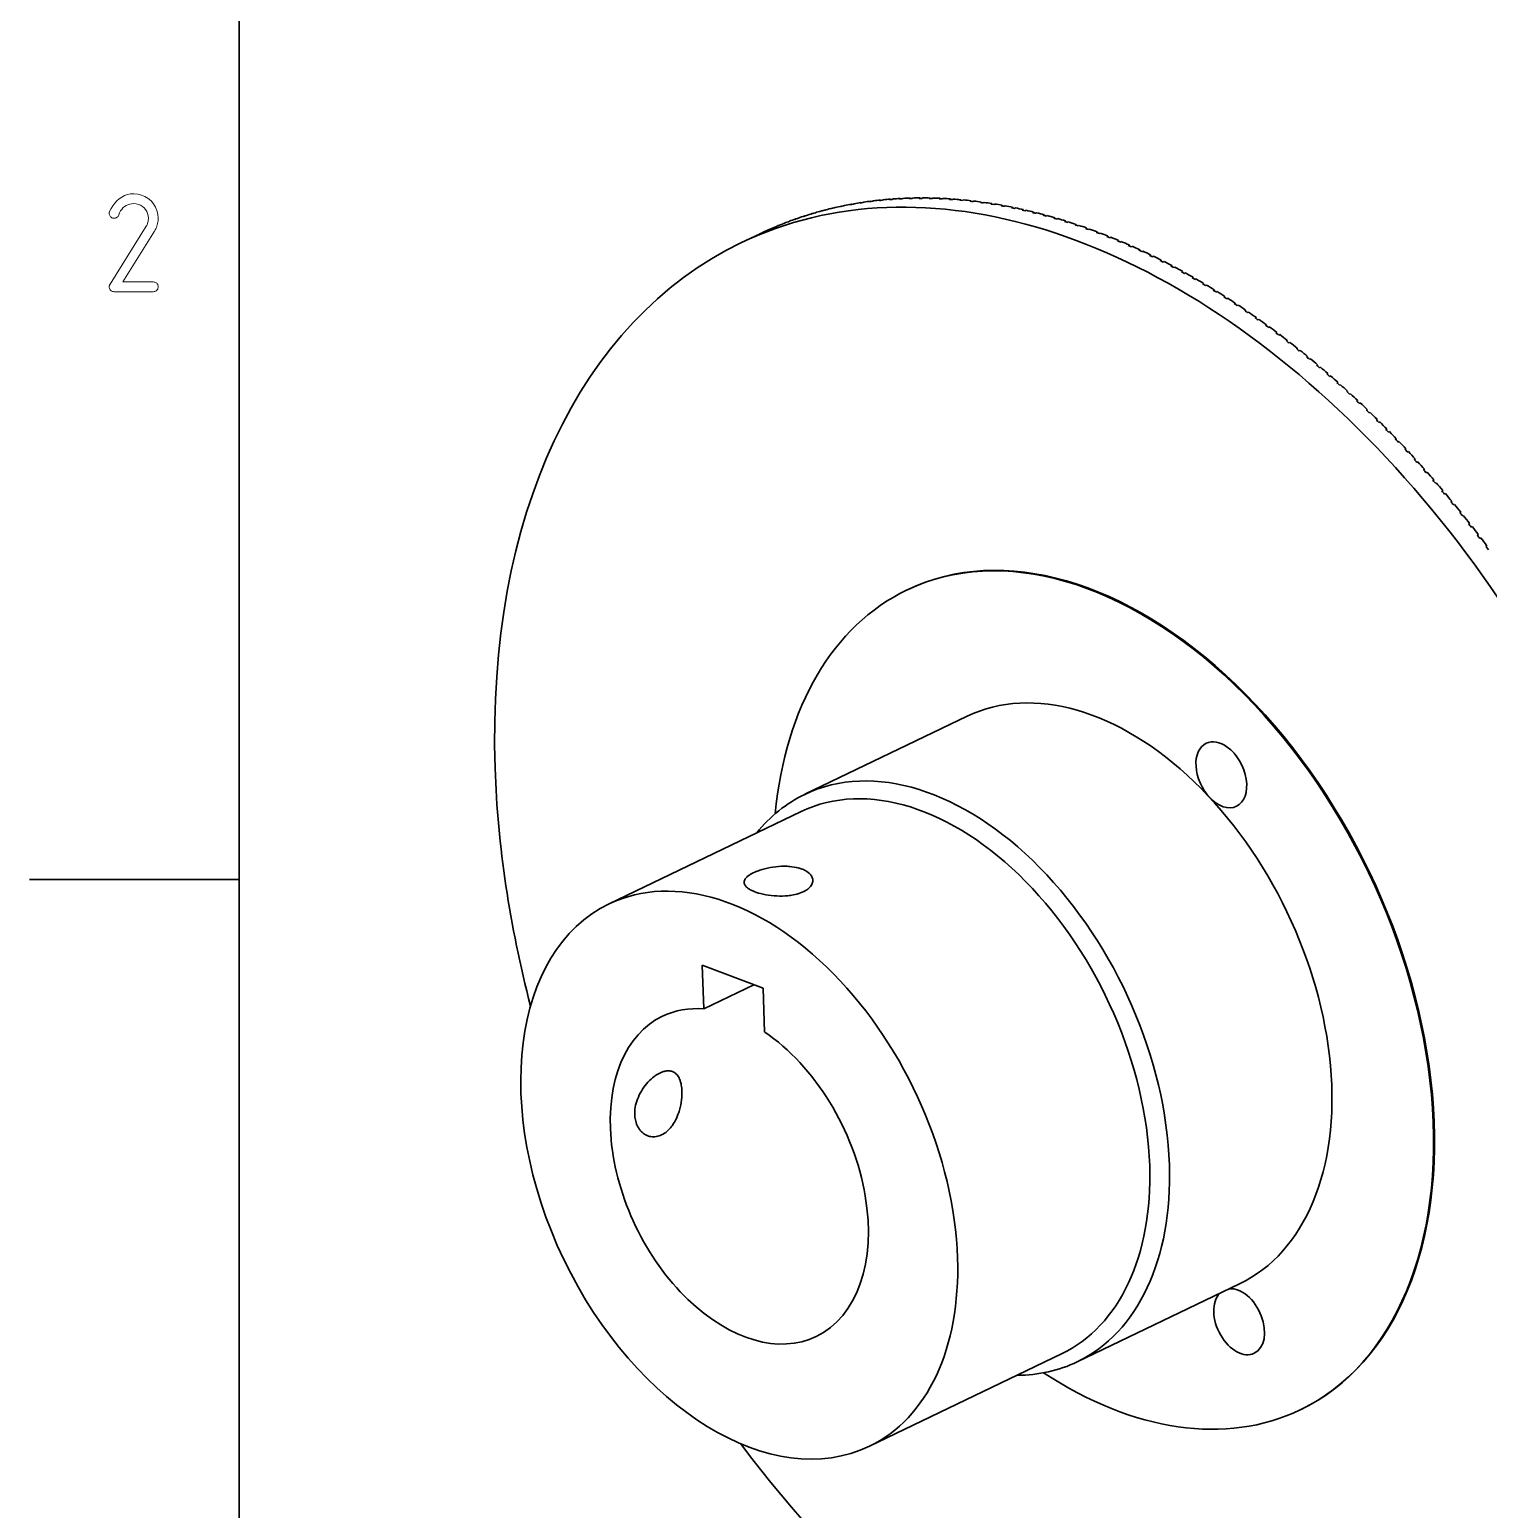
# Model space of a CAD drawing. Extents: x 0 to 297, y 0 to 210.
# Drawn here: x 2.5 to 54.7, y 30 to 82.9 of the extents above; entities that cross this region are included whole.
import ezdxf

# ---------------------------------------------------------------- set-up
doc = ezdxf.new("R2010")
doc.units = 0

msp = doc.modelspace()

# ---------------------------------------------------------------- linework, layer by layer
at = {"color": 7, "lineweight": 35}
msp.add_line((10, 200), (10, 10), dxfattribs=at)
at = {"color": 7, "lineweight": 35, "ltscale": 0.000952655}
for p, q in [((32.228, 76.687), (32.194, 76.67)), ((32.673, 76.748), (32.638, 76.732)), ((33.021, 76.786), (32.987, 76.77)), ((33.625, 76.832), (33.591, 76.815)), ((33.727, 76.837), (33.693, 76.82)), ((34.7, 76.85), (34.665, 76.833)), ((35.062, 76.838), (35.028, 76.822)), ((35.427, 76.818), (35.392, 76.802)), ((37.382, 76.57), (37.347, 76.553)), ((37.756, 76.495), (37.722, 76.479)), ((38.024, 76.437), (37.99, 76.421)), ((38.132, 76.413), (38.098, 76.396)), ((38.509, 76.322), (38.474, 76.305)), ((38.778, 76.251), (38.744, 76.235)), ((28.949, 75.726), (28.915, 75.709)), ((29.577, 75.986), (29.543, 75.969)), ((39.536, 76.032), (39.501, 76.015)), ((40.295, 75.778), (40.261, 75.762)), ((40.404, 75.739), (40.37, 75.723)), ((41.057, 75.491), (41.023, 75.475)), ((41.166, 75.448), (41.132, 75.431)), ((41.438, 75.336), (41.404, 75.319)), ((41.547, 75.29), (41.513, 75.273)), ((41.819, 75.172), (41.785, 75.155)), ((42.581, 74.819), (42.547, 74.803)), ((42.962, 74.631), (42.927, 74.615)), ((44.479, 73.799), (44.444, 73.783)), ((44.964, 73.505), (44.929, 73.489)), ((46.088, 72.771), (46.054, 72.754)), ((46.354, 72.586), (46.32, 72.57)), ((46.725, 72.321), (46.691, 72.305)), ((47.829, 71.483), (47.795, 71.466)), ((47.934, 71.4), (47.899, 71.383)), ((48.194, 71.189), (48.159, 71.173)), ((48.297, 71.104), (48.263, 71.088)), ((48.556, 70.889), (48.522, 70.873)), ((48.659, 70.802), (48.625, 70.785)), ((49.019, 70.493), (48.984, 70.476)), ((50.083, 69.525), (50.049, 69.509)), ((50.433, 69.19), (50.399, 69.173)), ((50.78, 68.848), (50.746, 68.831)), ((51.804, 67.786), (51.77, 67.769)), ((52.044, 67.525), (52.01, 67.509)), ((52.14, 67.42), (52.105, 67.403)), ((52.377, 67.155), (52.343, 67.139)), ((52.472, 67.048), (52.437, 67.032)), ((53.033, 66.398), (52.999, 66.382)), ((53.675, 65.619), (53.641, 65.603)), ((54.302, 64.82), (54.268, 64.803)), ((33.891, 62.851), (33.857, 62.835))]:
    msp.add_line(p, q, dxfattribs=at)
at = {"color": 7, "lineweight": 35, "ltscale": 0.000280891}
msp.add_line((32.231, 76.676), (32.228, 76.687), dxfattribs=at)
at = {"color": 7, "lineweight": 35, "ltscale": 0.000952741}
for p, q in [((32.326, 76.702), (32.292, 76.685)), ((32.573, 76.736), (32.539, 76.719)), ((32.921, 76.776), (32.887, 76.76)), ((33.272, 76.808), (33.238, 76.792)), ((33.373, 76.816), (33.339, 76.799)), ((33.981, 76.846), (33.947, 76.83)), ((34.339, 76.852), (34.305, 76.836)), ((35.166, 76.834), (35.132, 76.817)), ((35.793, 76.79), (35.759, 76.773)), ((35.898, 76.78), (35.864, 76.764)), ((36.531, 76.707), (36.496, 76.69)), ((36.637, 76.692), (36.603, 76.675)), ((30.64, 76.339), (30.606, 76.323)), ((30.876, 76.404), (30.842, 76.388)), ((30.971, 76.429), (30.937, 76.412)), ((31.983, 76.646), (31.949, 76.63)), ((37.009, 76.635), (36.974, 76.619)), ((37.275, 76.589), (37.241, 76.573)), ((37.649, 76.518), (37.615, 76.501)), ((38.886, 76.222), (38.852, 76.205)), ((29.989, 76.135), (29.954, 76.118)), ((39.157, 76.146), (39.122, 76.129)), ((39.644, 75.997), (39.61, 75.981)), ((39.915, 75.909), (39.881, 75.892)), ((40.676, 75.639), (40.642, 75.622)), ((28.641, 75.583), (28.607, 75.567)), ((40.785, 75.598), (40.751, 75.581)), ((42.2, 75), (42.166, 74.983)), ((43.07, 74.576), (43.036, 74.559)), ((43.342, 74.435), (43.307, 74.418)), ((43.45, 74.377), (43.416, 74.361)), ((43.721, 74.231), (43.687, 74.214)), ((43.83, 74.171), (43.795, 74.155)), ((44.1, 74.019), (44.066, 74.002)), ((44.209, 73.957), (44.174, 73.94)), ((44.587, 73.735), (44.552, 73.718)), ((44.856, 73.572), (44.822, 73.555)), ((45.232, 73.337), (45.198, 73.32)), ((45.607, 73.094), (45.573, 73.077)), ((46.831, 72.244), (46.797, 72.228)), ((47.095, 72.049), (47.061, 72.032)), ((47.201, 71.97), (47.166, 71.953)), ((47.463, 71.769), (47.429, 71.753)), ((47.568, 71.688), (47.534, 71.672)), ((48.916, 70.582), (48.882, 70.565)), ((49.376, 70.177), (49.342, 70.16)), ((49.63, 69.947), (49.595, 69.931)), ((49.731, 69.854), (49.696, 69.838)), ((49.983, 69.62), (49.948, 69.603)), ((50.681, 68.946), (50.647, 68.93)), ((51.124, 68.5), (51.09, 68.483)), ((51.369, 68.248), (51.334, 68.231)), ((51.466, 68.146), (51.432, 68.129)), ((52.707, 66.78), (52.672, 66.763)), ((53.126, 66.288), (53.091, 66.272)), ((53.356, 66.011), (53.321, 65.995)), ((53.447, 65.9), (53.413, 65.883)), ((53.99, 65.222), (53.956, 65.206)), ((54.08, 65.108), (54.046, 65.091)), ((54.391, 64.704), (54.356, 64.687)), ((54.61, 64.412), (54.576, 64.396)), ((47.966, 33.557), (47.931, 33.54))]:
    msp.add_line(p, q, dxfattribs=at)
at = {"color": 7, "lineweight": 35, "ltscale": 0.000305255}
msp.add_line((32.577, 76.724), (32.573, 76.736), dxfattribs=at)
at = {"color": 7, "lineweight": 35, "ltscale": 0.000329277}
msp.add_line((32.925, 76.764), (32.921, 76.776), dxfattribs=at)
at = {"color": 7, "lineweight": 35, "ltscale": 0.000352966}
msp.add_line((33.276, 76.795), (33.272, 76.808), dxfattribs=at)
at = {"color": 7, "lineweight": 35, "ltscale": 0.00037636}
msp.add_line((33.63, 76.817), (33.625, 76.832), dxfattribs=at)
at = {"color": 7, "lineweight": 35, "ltscale": 0.0003996}
msp.add_line((33.985, 76.831), (33.981, 76.846), dxfattribs=at)
at = {"color": 7, "lineweight": 35, "ltscale": 0.000952823}
for p, q in [((34.083, 76.849), (34.049, 76.832)), ((36.161, 76.753), (36.127, 76.736)), ((36.267, 76.74), (36.232, 76.724)), ((36.902, 76.652), (36.868, 76.636)), ((38.401, 76.349), (38.366, 76.332)), ((29.038, 75.765), (29.004, 75.748)), ((40.024, 75.872), (39.99, 75.856)), ((41.928, 75.123), (41.894, 75.107)), ((42.309, 74.949), (42.275, 74.932)), ((42.69, 74.766), (42.656, 74.75)), ((45.34, 73.268), (45.305, 73.251)), ((45.715, 73.023), (45.68, 73.007)), ((46.461, 72.511), (46.426, 72.495)), ((49.274, 70.268), (49.24, 70.251)), ((50.333, 69.286), (50.299, 69.27)), ((52.8, 66.671), (52.766, 66.654)), ((53.766, 65.506), (53.731, 65.49))]:
    msp.add_line(p, q, dxfattribs=at)
at = {"color": 7, "lineweight": 35, "ltscale": 0.000422381}
msp.add_line((34.343, 76.836), (34.339, 76.852), dxfattribs=at)
at = {"color": 7, "lineweight": 35, "ltscale": 0.000952572}
for p, q in [((34.442, 76.852), (34.408, 76.836)), ((39.265, 76.114), (39.231, 76.097))]:
    msp.add_line(p, q, dxfattribs=at)
at = {"color": 7, "lineweight": 35, "ltscale": 0.00044508}
msp.add_line((34.704, 76.832), (34.7, 76.85), dxfattribs=at)
at = {"color": 7, "lineweight": 35, "ltscale": 0.000952737}
for p, q in [((34.803, 76.847), (34.769, 76.831)), ((35.531, 76.811), (35.497, 76.795)), ((28.729, 75.625), (28.695, 75.608)), ((29.897, 76.103), (29.862, 76.086)), ((45.981, 72.844), (45.947, 72.827)), ((51.026, 68.6), (50.992, 68.584)), ((51.708, 67.889), (51.673, 67.873))]:
    msp.add_line(p, q, dxfattribs=at)
at = {"color": 7, "lineweight": 35, "ltscale": 0.000467128}
msp.add_line((35.066, 76.82), (35.062, 76.838), dxfattribs=at)
at = {"color": 7, "lineweight": 35, "ltscale": 0.000488701}
msp.add_line((35.431, 76.799), (35.427, 76.818), dxfattribs=at)
at = {"color": 7, "lineweight": 35, "ltscale": 0.000510205}
msp.add_line((35.797, 76.77), (35.793, 76.79), dxfattribs=at)
at = {"color": 7, "lineweight": 35, "ltscale": 0.000531281}
msp.add_line((36.165, 76.732), (36.161, 76.753), dxfattribs=at)
at = {"color": 7, "lineweight": 35, "ltscale": 0.000551787}
msp.add_line((36.535, 76.685), (36.531, 76.707), dxfattribs=at)
at = {"color": 7, "lineweight": 35, "ltscale": 0.00095278}
for p, q in [((30.22, 76.212), (30.185, 76.195)), ((30.546, 76.312), (30.512, 76.296)), ((31.546, 76.563), (31.512, 76.546)), ((29.261, 75.86), (29.227, 75.843)), ((29.351, 75.897), (29.317, 75.88))]:
    msp.add_line(p, q, dxfattribs=at)
at = {"color": 7, "lineweight": 35, "ltscale": 0.000131071}
msp.add_line((30.222, 76.207), (30.22, 76.212), dxfattribs=at)
at = {"color": 7, "lineweight": 35, "ltscale": 0.000952698}
for p, q in [((30.313, 76.241), (30.279, 76.225)), ((31.21, 76.488), (31.175, 76.471)), ((31.305, 76.51), (31.271, 76.493)), ((31.643, 76.582), (31.608, 76.566)), ((31.885, 76.629), (31.851, 76.612)), ((29.668, 76.02), (29.634, 76.003))]:
    msp.add_line(p, q, dxfattribs=at)
at = {"color": 7, "lineweight": 35, "ltscale": 0.000156516}
msp.add_line((30.549, 76.306), (30.546, 76.312), dxfattribs=at)
at = {"color": 7, "lineweight": 35, "ltscale": 0.000181575}
msp.add_line((30.879, 76.397), (30.876, 76.404), dxfattribs=at)
at = {"color": 7, "lineweight": 35, "ltscale": 0.00020681}
msp.add_line((31.212, 76.48), (31.21, 76.488), dxfattribs=at)
at = {"color": 7, "lineweight": 35, "ltscale": 0.000231694}
msp.add_line((31.549, 76.554), (31.546, 76.563), dxfattribs=at)
at = {"color": 7, "lineweight": 35, "ltscale": 0.000256549}
msp.add_line((31.889, 76.619), (31.885, 76.629), dxfattribs=at)
at = {"color": 7, "lineweight": 35, "ltscale": 0.000571867}
msp.add_line((36.906, 76.63), (36.902, 76.652), dxfattribs=at)
at = {"color": 7, "lineweight": 35, "ltscale": 0.000591378}
msp.add_line((37.279, 76.566), (37.275, 76.589), dxfattribs=at)
at = {"color": 7, "lineweight": 35, "ltscale": 0.000611665}
msp.add_line((37.652, 76.493), (37.649, 76.518), dxfattribs=at)
at = {"color": 7, "lineweight": 35, "ltscale": 0.000628505}
msp.add_line((38.028, 76.413), (38.024, 76.438), dxfattribs=at)
at = {"color": 7, "lineweight": 35, "ltscale": 0.000647093}
msp.add_line((38.404, 76.323), (38.401, 76.349), dxfattribs=at)
at = {"color": 7, "lineweight": 35, "ltscale": 0.000665369}
msp.add_line((38.781, 76.225), (38.778, 76.252), dxfattribs=at)
at = {"color": 7, "lineweight": 35, "ltscale": 0.000682354}
msp.add_line((39.159, 76.119), (39.157, 76.146), dxfattribs=at)
at = {"color": 7, "lineweight": 35, "ltscale": 0.000699212}
msp.add_line((39.538, 76.004), (39.536, 76.032), dxfattribs=at)
at = {"color": 7, "lineweight": 35, "ltscale": 0.000715405}
msp.add_line((39.917, 75.88), (39.915, 75.909), dxfattribs=at)
at = {"color": 7, "lineweight": 35, "ltscale": 0.000731303}
msp.add_line((40.297, 75.749), (40.295, 75.778), dxfattribs=at)
at = {"color": 7, "lineweight": 35, "ltscale": 0.000746363}
msp.add_line((40.677, 75.609), (40.676, 75.639), dxfattribs=at)
at = {"color": 7, "lineweight": 35, "ltscale": 0.019054}
msp.add_line((28.624, 75.575), (27.937, 75.245), dxfattribs=at)
at = {"color": 7, "lineweight": 35, "ltscale": 0.000760976}
msp.add_line((41.057, 75.461), (41.057, 75.491), dxfattribs=at)
at = {"color": 7, "lineweight": 35, "ltscale": 0.000775155}
msp.add_line((41.438, 75.305), (41.438, 75.336), dxfattribs=at)
at = {"color": 7, "lineweight": 35, "ltscale": 0.000788534}
msp.add_line((41.819, 75.14), (41.819, 75.172), dxfattribs=at)
at = {"color": 7, "lineweight": 35, "ltscale": 0.000801509}
msp.add_line((42.199, 74.968), (42.2, 75), dxfattribs=at)
at = {"color": 7, "lineweight": 35, "ltscale": 0.000814093}
msp.add_line((42.58, 74.787), (42.581, 74.82), dxfattribs=at)
at = {"color": 7, "lineweight": 35, "ltscale": 0.000825347}
msp.add_line((42.96, 74.598), (42.962, 74.631), dxfattribs=at)
at = {"color": 7, "lineweight": 35, "ltscale": 0.000836425}
msp.add_line((43.339, 74.402), (43.342, 74.435), dxfattribs=at)
at = {"color": 7, "lineweight": 35, "ltscale": 0.000858455}
msp.add_line((43.718, 74.197), (43.721, 74.231), dxfattribs=at)
at = {"color": 7, "lineweight": 35, "ltscale": 0.000858526}
msp.add_line((44.097, 73.985), (44.1, 74.019), dxfattribs=at)
at = {"color": 7, "lineweight": 35, "ltscale": 0.00086822}
msp.add_line((44.475, 73.765), (44.479, 73.799), dxfattribs=at)
at = {"color": 7, "lineweight": 35, "ltscale": 0.000877613}
msp.add_line((44.851, 73.537), (44.856, 73.572), dxfattribs=at)
at = {"color": 7, "lineweight": 35, "ltscale": 0.000886349}
msp.add_line((45.227, 73.302), (45.232, 73.337), dxfattribs=at)
at = {"color": 7, "lineweight": 35, "ltscale": 0.000894418}
msp.add_line((45.602, 73.059), (45.607, 73.094), dxfattribs=at)
at = {"color": 7, "lineweight": 35, "ltscale": 0.00090221}
msp.add_line((45.975, 72.808), (45.981, 72.844), dxfattribs=at)
at = {"color": 7, "lineweight": 35, "ltscale": 0.000909176}
msp.add_line((46.347, 72.55), (46.354, 72.586), dxfattribs=at)
at = {"color": 7, "lineweight": 35, "ltscale": 0.00091575}
msp.add_line((46.718, 72.285), (46.725, 72.321), dxfattribs=at)
at = {"color": 7, "lineweight": 35, "ltscale": 0.00092189}
msp.add_line((47.087, 72.013), (47.095, 72.049), dxfattribs=at)
at = {"color": 7, "lineweight": 35, "ltscale": 0.000927635}
msp.add_line((47.454, 71.734), (47.463, 71.769), dxfattribs=at)
at = {"color": 7, "lineweight": 35, "ltscale": 0.000932793}
msp.add_line((47.819, 71.447), (47.829, 71.483), dxfattribs=at)
at = {"color": 7, "lineweight": 35, "ltscale": 0.000937592}
msp.add_line((48.183, 71.153), (48.194, 71.189), dxfattribs=at)
at = {"color": 7, "lineweight": 35, "ltscale": 0.000941843}
msp.add_line((48.545, 70.853), (48.556, 70.889), dxfattribs=at)
at = {"color": 7, "lineweight": 35, "ltscale": 0.00094578}
msp.add_line((48.904, 70.546), (48.916, 70.582), dxfattribs=at)
at = {"color": 7, "lineweight": 35, "ltscale": 0.00094915}
msp.add_line((49.261, 70.232), (49.274, 70.268), dxfattribs=at)
at = {"color": 7, "lineweight": 35, "ltscale": 0.000952213}
msp.add_line((49.616, 69.911), (49.63, 69.947), dxfattribs=at)
at = {"color": 7, "lineweight": 35, "ltscale": 0.000954956}
msp.add_line((49.969, 69.584), (49.983, 69.62), dxfattribs=at)
at = {"color": 7, "lineweight": 35, "ltscale": 0.000957435}
msp.add_line((50.318, 69.251), (50.333, 69.286), dxfattribs=at)
at = {"color": 7, "lineweight": 35, "ltscale": 0.000959248}
msp.add_line((50.665, 68.911), (50.681, 68.946), dxfattribs=at)
at = {"color": 7, "lineweight": 35, "ltscale": 0.000960898}
msp.add_line((51.01, 68.565), (51.026, 68.6), dxfattribs=at)
at = {"color": 7, "lineweight": 35, "ltscale": 0.00096222}
msp.add_line((51.351, 68.213), (51.369, 68.248), dxfattribs=at)
at = {"color": 7, "lineweight": 35, "ltscale": 0.000963372}
msp.add_line((51.69, 67.855), (51.708, 67.889), dxfattribs=at)
at = {"color": 7, "lineweight": 35, "ltscale": 0.000963948}
msp.add_line((52.025, 67.491), (52.044, 67.525), dxfattribs=at)
at = {"color": 7, "lineweight": 35, "ltscale": 0.000964478}
msp.add_line((52.358, 67.122), (52.377, 67.155), dxfattribs=at)
at = {"color": 7, "lineweight": 35, "ltscale": 0.000964817}
msp.add_line((52.687, 66.747), (52.707, 66.78), dxfattribs=at)
at = {"color": 7, "lineweight": 35, "ltscale": 0.000964887}
msp.add_line((53.012, 66.366), (53.033, 66.398), dxfattribs=at)
at = {"color": 7, "lineweight": 35, "ltscale": 0.000964812}
msp.add_line((53.334, 65.979), (53.356, 66.011), dxfattribs=at)
at = {"color": 7, "lineweight": 35, "ltscale": 0.000964664}
msp.add_line((53.653, 65.588), (53.675, 65.619), dxfattribs=at)
at = {"color": 7, "lineweight": 35, "ltscale": 0.000964151}
msp.add_line((53.967, 65.191), (53.99, 65.222), dxfattribs=at)
at = {"color": 7, "lineweight": 35, "ltscale": 0.000963752}
msp.add_line((54.278, 64.789), (54.302, 64.82), dxfattribs=at)
at = {"color": 7, "lineweight": 35, "ltscale": 0.000962945}
msp.add_line((54.586, 64.383), (54.61, 64.412), dxfattribs=at)
at = {"color": 7, "lineweight": 35, "ltscale": 0.16101}
for p, q in [((36.022, 58.328), (30.217, 55.539)), ((45.766, 38.047), (39.961, 35.258))]:
    msp.add_line(p, q, dxfattribs=at)
at = {"color": 7, "lineweight": 35, "ltscale": 0.190545}
for p, q in [((30.09, 54.923), (23.22, 51.622)), ((39.401, 35.543), (32.531, 32.243))]:
    msp.add_line(p, q, dxfattribs=at)
at = {"color": 7, "lineweight": 35, "ltscale": 0.1875}
msp.add_line((10, 52.5), (2.5, 52.5), dxfattribs=at)
at = {"color": 7, "lineweight": 35, "ltscale": 0.058247}
msp.add_line((26.555, 49.433), (28.733, 48.606), dxfattribs=at)
at = {"color": 7, "lineweight": 35, "ltscale": 0.039061}
for p, q in [((26.606, 47.871), (26.555, 49.433)), ((28.733, 48.606), (28.784, 47.044))]:
    msp.add_line(p, q, dxfattribs=at)
at = {"color": 7, "lineweight": 35, "ltscale": 0.049732}
msp.add_line((26.606, 47.871), (28.399, 48.733), dxfattribs=at)
at = {"color": 255, "lineweight": 13}
msp.add_lwpolyline([(6.968, 75.666), (6.993, 75.708), (7.015, 75.752), (7.035, 75.797), (7.052, 75.844), (7.067, 75.891), (7.079, 75.938), (7.088, 75.986), (7.095, 76.033), (7.099, 76.08), (7.1, 76.126), (7.088, 76.267), (7.055, 76.402), (7.001, 76.527), (6.93, 76.642), (6.842, 76.744), (6.739, 76.832), (6.625, 76.904), (6.499, 76.957), (6.365, 76.991), (6.224, 77.002), (6.109, 76.994), (5.999, 76.971), (5.896, 76.934), (5.798, 76.883), (5.707, 76.821), (5.623, 76.748), (5.546, 76.665), (5.476, 76.574), (5.415, 76.475), (5.362, 76.371), (5.359, 76.365), (5.357, 76.359), (5.355, 76.352), (5.353, 76.345), (5.351, 76.339), (5.35, 76.332), (5.349, 76.324), (5.348, 76.317), (5.348, 76.31), (5.348, 76.302), (5.35, 76.274), (5.356, 76.247), (5.367, 76.221), (5.381, 76.198), (5.399, 76.178), (5.419, 76.16), (5.443, 76.146), (5.468, 76.135), (5.495, 76.129), (5.524, 76.126), (5.548, 76.128), (5.571, 76.132), (5.593, 76.14), (5.613, 76.15), (5.631, 76.162), (5.648, 76.177), (5.663, 76.194), (5.676, 76.212), (5.687, 76.232), (5.695, 76.253), (5.72, 76.323), (5.753, 76.387), (5.793, 76.445), (5.84, 76.497), (5.893, 76.542), (5.952, 76.58), (6.015, 76.61), (6.081, 76.632), (6.151, 76.645), (6.224, 76.65), (6.309, 76.643), (6.389, 76.623), (6.464, 76.591), (6.533, 76.549), (6.594, 76.496), (6.646, 76.435), (6.689, 76.367), (6.721, 76.292), (6.741, 76.211), (6.748, 76.126), (6.747, 76.097), (6.745, 76.068), (6.741, 76.039), (6.736, 76.01), (6.729, 75.981), (6.721, 75.953), (6.712, 75.926), (6.701, 75.899), (6.688, 75.873), (6.674, 75.847), (5.377, 73.767), (5.373, 73.759), (5.368, 73.752), (5.364, 73.743), (5.36, 73.735), (5.357, 73.726), (5.354, 73.717), (5.351, 73.708), (5.349, 73.699), (5.348, 73.689), (5.348, 73.679), (5.35, 73.65), (5.356, 73.623), (5.367, 73.597), (5.381, 73.574), (5.399, 73.554), (5.419, 73.536), (5.443, 73.522), (5.468, 73.511), (5.495, 73.505), (5.524, 73.502), (6.924, 73.502), (6.953, 73.505), (6.98, 73.511), (7.005, 73.522), (7.028, 73.536), (7.049, 73.554), (7.066, 73.574), (7.08, 73.597), (7.091, 73.623), (7.098, 73.65), (7.1, 73.679), (7.098, 73.707), (7.091, 73.734), (7.08, 73.759), (7.066, 73.781), (7.049, 73.801), (7.028, 73.818), (7.005, 73.831), (6.98, 73.842), (6.953, 73.848), (6.924, 73.85), (5.837, 73.85)], close=True, dxfattribs=at)
at = {"color": 7, "lineweight": 35}
for points in [[(28.089, 52.517), (28.106, 52.539), (28.125, 52.56), (28.146, 52.582), (28.164, 52.598), (28.182, 52.614), (28.224, 52.645), (28.27, 52.676), (28.321, 52.705), (28.376, 52.733), (28.435, 52.76), (28.475, 52.778), (28.517, 52.794), (28.561, 52.811), (28.606, 52.826), (28.698, 52.855), (28.79, 52.88), (28.886, 52.903), (28.983, 52.922), (29.082, 52.938), (29.182, 52.951), (29.283, 52.961), (29.384, 52.967), (29.484, 52.969), (29.535, 52.968), (29.585, 52.967), (29.633, 52.964), (29.681, 52.961), (29.761, 52.953), (29.838, 52.942), (29.913, 52.928), (29.985, 52.911), (30.055, 52.891), (30.088, 52.88), (30.12, 52.868)], [(28.048, 52.39), (28.051, 52.367), (28.056, 52.345), (28.064, 52.323), (28.074, 52.301), (28.083, 52.287), (28.093, 52.273), (28.104, 52.258), (28.117, 52.244), (28.14, 52.221), (28.166, 52.199), (28.195, 52.177), (28.218, 52.161), (28.243, 52.146), (28.27, 52.13), (28.299, 52.115), (28.33, 52.1), (28.363, 52.085), (28.431, 52.057)], [(30.506, 52.47), (30.503, 52.502), (30.496, 52.533), (30.486, 52.565), (30.473, 52.595), (30.456, 52.625), (30.436, 52.654), (30.418, 52.677), (30.398, 52.699), (30.375, 52.72), (30.357, 52.736), (30.338, 52.751), (30.297, 52.78), (30.253, 52.807), (30.211, 52.829), (30.167, 52.85), (30.12, 52.868)], [(30.466, 52.311), (30.445, 52.278), (30.421, 52.245), (30.393, 52.214), (30.362, 52.184), (30.327, 52.155), (30.288, 52.127), (30.264, 52.111), (30.238, 52.096), (30.184, 52.067), (30.126, 52.04), (30.065, 52.016), (30.003, 51.995), (29.939, 51.976), (29.873, 51.959), (29.805, 51.945), (29.758, 51.937), (29.711, 51.929), (29.663, 51.923), (29.615, 51.917), (29.517, 51.909), (29.418, 51.905), (29.318, 51.904), (29.218, 51.907), (29.118, 51.913), (29.018, 51.923), (28.919, 51.936), (28.822, 51.952), (28.728, 51.97), (28.637, 51.992), (28.566, 52.012), (28.497, 52.034), (28.431, 52.057)], [(25.429, 45.648), (25.393, 45.655), (25.355, 45.658), (25.317, 45.657), (25.277, 45.654), (25.237, 45.648), (25.212, 45.643), (25.187, 45.637), (25.161, 45.629), (25.134, 45.62), (25.082, 45.6), (25.035, 45.579), (24.989, 45.555), (24.943, 45.528), (24.897, 45.499), (24.867, 45.478), (24.836, 45.456), (24.777, 45.409), (24.721, 45.36), (24.666, 45.307), (24.612, 45.252), (24.56, 45.193), (24.511, 45.132), (24.463, 45.069), (24.418, 45.003), (24.376, 44.935), (24.337, 44.865), (24.3, 44.794), (24.267, 44.722), (24.237, 44.648), (24.211, 44.573), (24.188, 44.497), (24.171, 44.427), (24.157, 44.355), (24.147, 44.284), (24.14, 44.214), (24.138, 44.143), (24.138, 44.108), (24.139, 44.074), (24.141, 44.04), (24.145, 44.006), (24.151, 43.955), (24.16, 43.906), (24.172, 43.858), (24.185, 43.81), (24.205, 43.755), (24.227, 43.703), (24.253, 43.652), (24.281, 43.604), (24.297, 43.581), (24.313, 43.559), (24.33, 43.537), (24.347, 43.517), (24.378, 43.483), (24.412, 43.452), (24.447, 43.424), (24.483, 43.398), (24.521, 43.375), (24.56, 43.355), (24.601, 43.338)], [(25.485, 45.632), (25.514, 45.62), (25.541, 45.605), (25.567, 45.589), (25.592, 45.57), (25.608, 45.556), (25.623, 45.542), (25.638, 45.526), (25.653, 45.509), (25.68, 45.474), (25.702, 45.439), (25.723, 45.402), (25.741, 45.362), (25.758, 45.32), (25.768, 45.292), (25.777, 45.263), (25.785, 45.231), (25.793, 45.198), (25.804, 45.148), (25.812, 45.097), (25.819, 45.044), (25.822, 45.004), (25.825, 44.964), (25.827, 44.922), (25.828, 44.879), (25.826, 44.793), (25.821, 44.706), (25.813, 44.618), (25.8, 44.53), (25.783, 44.438), (25.763, 44.346), (25.751, 44.3), (25.738, 44.254), (25.725, 44.21), (25.71, 44.165), (25.685, 44.095), (25.657, 44.025), (25.627, 43.958), (25.594, 43.892), (25.559, 43.828), (25.518, 43.761), (25.497, 43.729), (25.474, 43.698), (25.444, 43.657), (25.412, 43.618), (25.379, 43.581), (25.337, 43.537), (25.292, 43.496), (25.246, 43.459), (25.199, 43.425), (25.15, 43.395), (25.125, 43.381), (25.1, 43.368), (25.053, 43.348), (25.006, 43.33), (24.958, 43.317), (24.91, 43.307), (24.861, 43.301), (24.813, 43.299), (24.765, 43.301), (24.717, 43.307), (24.67, 43.316)]]:
    msp.add_lwpolyline(points, dxfattribs=at)
for centre, radius, start, end in [((28.261, 52.39), 0.213, 143.6351, 180.0713), ((30.195, 52.464), 0.31, 330.4981, 1.1957), ((25.347, 45.268), 0.389, 69.2527, 77.9028), ((24.811, 43.891), 0.592, 249.2025, 256.2526)]:
    msp.add_arc(centre, radius, start, end, dxfattribs=at)
for centre, major_axis, start_param, end_param in [((40.928, 48.204), (-12.992, 27.041), 4.114509, 6.283151), ((41.615, 48.534), (12.992, -27.041), 2.94829, 2.96077), ((41.581, 48.517), (-12.992, 27.041), 6.084882, 6.089882), ((41.615, 48.534), (12.992, -27.041), 2.930809, 2.94329), ((41.581, 48.517), (-12.992, 27.041), 6.067402, 6.072402), ((41.615, 48.534), (12.992, -27.041), 2.913329, 2.925809), ((41.581, 48.517), (-12.992, 27.041), 6.049922, 6.054922), ((41.615, 48.534), (12.992, -27.041), 2.895848, 2.908329), ((41.581, 48.517), (-12.992, 27.041), 6.032441, 6.037441), ((41.615, 48.534), (12.992, -27.041), 2.878368, 2.890848), ((41.581, 48.517), (-12.992, 27.041), 6.01496, 6.01996), ((41.615, 48.534), (12.992, -27.041), 2.860887, 2.873368), ((41.581, 48.517), (-12.992, 27.041), 5.99748, 6.00248), ((41.615, 48.534), (12.992, -27.041), 2.843406, 2.855887), ((41.581, 48.517), (-12.992, 27.041), 5.979999, 5.984999), ((41.615, 48.534), (12.992, -27.041), 2.825925, 2.838406), ((41.581, 48.517), (-12.992, 27.041), 5.962517, 5.967517), ((41.615, 48.534), (12.992, -27.041), 2.808443, 2.820925), ((41.581, 48.517), (-12.992, 27.041), 5.945036, 5.950036), ((41.615, 48.534), (12.992, -27.041), 2.790962, 2.803443), ((41.581, 48.517), (-12.992, 27.041), 5.927555, 5.932555), ((41.615, 48.534), (12.992, -27.041), 2.77348, 2.785962), ((41.581, 48.517), (-12.992, 27.041), 5.910073, 5.915073), ((41.615, 48.534), (12.992, -27.041), 2.755999, 2.76848), ((41.581, 48.517), (-12.992, 27.041), 5.892591, 5.897591), ((41.615, 48.534), (12.992, -27.041), 2.738517, 2.750999), ((41.581, 48.517), (-12.992, 27.041), 5.875109, 5.880109), ((41.615, 48.534), (12.992, -27.041), 2.721035, 2.733517), ((41.615, 48.534), (12.992, -27.041), 3.053166, 3.065645), ((41.581, 48.517), (-12.992, 27.041), 6.189759, 6.194759), ((41.615, 48.534), (12.992, -27.041), 3.035687, 3.048166), ((41.581, 48.517), (-12.992, 27.041), 6.17228, 6.17728), ((41.615, 48.534), (12.992, -27.041), 3.018208, 3.030687), ((41.581, 48.517), (-12.992, 27.041), 6.154801, 6.159801), ((41.615, 48.534), (12.992, -27.041), 3.000729, 3.013208), ((41.581, 48.517), (-12.992, 27.041), 6.137321, 6.142321), ((41.615, 48.534), (12.992, -27.041), 2.983249, 2.995729), ((41.581, 48.517), (-12.992, 27.041), 6.119842, 6.124842), ((41.615, 48.534), (12.992, -27.041), 2.96577, 2.978249), ((41.581, 48.517), (-12.992, 27.041), 6.102362, 6.107362), ((41.581, 48.517), (-12.992, 27.041), 5.857628, 5.862628), ((41.615, 48.534), (12.992, -27.041), 2.703553, 2.716035), ((41.581, 48.517), (-12.992, 27.041), 5.840146, 5.845146), ((41.615, 48.534), (12.992, -27.041), 2.686071, 2.698553), ((41.581, 48.517), (-12.992, 27.041), 5.822664, 5.827664), ((41.615, 48.534), (12.992, -27.041), 2.668589, 2.681071), ((41.581, 48.517), (-12.992, 27.041), 5.805181, 5.810181), ((41.615, 48.534), (12.992, -27.041), 2.651107, 2.663589), ((41.581, 48.517), (-12.992, 27.041), 5.787699, 5.792699), ((41.615, 48.534), (12.992, -27.041), 2.633624, 2.646107), ((41.581, 48.517), (-12.992, 27.041), 5.770217, 5.775217), ((41.615, 48.534), (12.992, -27.041), 2.616142, 2.628624), ((41.615, 48.534), (12.992, -27.041), 3.123079, 3.135557), ((41.581, 48.517), (-12.992, 27.041), 6.259672, 6.264672), ((41.615, 48.534), (12.992, -27.041), 3.105601, 3.118079), ((41.581, 48.517), (-12.992, 27.041), 6.242194, 6.247194), ((41.615, 48.534), (12.992, -27.041), 3.088123, 3.100601), ((41.581, 48.517), (-12.992, 27.041), 6.224716, 6.229716), ((41.615, 48.534), (12.992, -27.041), 3.070645, 3.083123), ((41.581, 48.517), (-12.992, 27.041), 6.207237, 6.212237), ((41.581, 48.517), (-12.992, 27.041), 5.752735, 5.757735), ((41.615, 48.534), (12.992, -27.041), 2.59866, 2.611142), ((41.581, 48.517), (-12.992, 27.041), 5.735252, 5.740252), ((41.615, 48.534), (12.992, -27.041), 2.581177, 2.59366), ((41.581, 48.517), (-12.992, 27.041), 5.71777, 5.72277), ((41.615, 48.534), (12.992, -27.041), 2.563695, 2.576177), ((41.581, 48.517), (-12.992, 27.041), 5.700288, 5.705288), ((41.615, 48.534), (12.992, -27.041), 2.546213, 2.558695), ((40.928, 48.204), (-12.992, 27.041), 6.283151, 7.256102), ((41.581, 48.517), (-12.992, 27.041), 6.277149, 6.282149), ((41.615, 48.534), (12.992, -27.041), 3.140557, 3.141558), ((41.581, 48.517), (-12.992, 27.041), 5.682805, 5.687805), ((41.615, 48.534), (12.992, -27.041), 2.52873, 2.541213), ((41.581, 48.517), (-12.992, 27.041), 5.665323, 5.670323), ((41.615, 48.534), (12.992, -27.041), 2.511248, 2.52373), ((41.581, 48.517), (-12.992, 27.041), 5.64784, 5.65284), ((41.615, 48.534), (12.992, -27.041), 2.493765, 2.506248), ((41.581, 48.517), (-12.992, 27.041), 5.630358, 5.635358), ((41.615, 48.534), (12.992, -27.041), 2.476283, 2.488765), ((41.581, 48.517), (-12.992, 27.041), 5.612876, 5.617876), ((41.615, 48.534), (12.992, -27.041), 2.458801, 2.471283), ((41.581, 48.517), (-12.992, 27.041), 5.595394, 5.600394), ((41.615, 48.534), (12.992, -27.041), 2.441319, 2.453801), ((41.581, 48.517), (-12.992, 27.041), 5.577911, 5.582911), ((41.615, 48.534), (12.992, -27.041), 2.423836, 2.436319), ((41.581, 48.517), (-12.992, 27.041), 5.560429, 5.565429), ((41.615, 48.534), (12.992, -27.041), 2.406354, 2.418836), ((41.581, 48.517), (-12.992, 27.041), 5.542947, 5.547947), ((41.615, 48.534), (12.992, -27.041), 2.388872, 2.401354), ((41.581, 48.517), (-12.992, 27.041), 5.525465, 5.530465), ((41.615, 48.534), (12.992, -27.041), 2.37139, 2.383872), ((41.581, 48.517), (-12.992, 27.041), 5.507983, 5.512983), ((41.615, 48.534), (12.992, -27.041), 2.353908, 2.36639), ((41.581, 48.517), (-12.992, 27.041), 5.490501, 5.495501), ((41.615, 48.534), (12.992, -27.041), 2.336427, 2.348908), ((41.581, 48.517), (-12.992, 27.041), 5.473019, 5.478019), ((41.615, 48.534), (12.992, -27.041), 2.318945, 2.331427), ((41.581, 48.517), (-12.992, 27.041), 5.455538, 5.460538), ((41.615, 48.534), (12.992, -27.041), 2.301463, 2.313945), ((41.581, 48.517), (-12.992, 27.041), 5.438056, 5.443056), ((41.615, 48.534), (12.992, -27.041), 2.283982, 2.296463), ((41.581, 48.517), (-12.992, 27.041), 5.420574, 5.425574), ((41.615, 48.534), (12.992, -27.041), 2.266501, 2.278982), ((41.581, 48.517), (-12.992, 27.041), 5.403093, 5.408093), ((41.615, 48.534), (12.992, -27.041), 2.249019, 2.261501), ((41.581, 48.517), (-12.992, 27.041), 5.385612, 5.390612), ((41.615, 48.534), (12.992, -27.041), 2.231538, 2.244019), ((41.581, 48.517), (-12.992, 27.041), 5.368131, 5.373131), ((41.615, 48.534), (12.992, -27.041), 2.214057, 2.226538), ((41.581, 48.517), (-12.992, 27.041), 5.35065, 5.35565), ((41.615, 48.534), (12.992, -27.041), 2.196577, 2.209057), ((41.581, 48.517), (-12.992, 27.041), 5.333169, 5.338169), ((41.615, 48.534), (12.992, -27.041), 2.179096, 2.191577), ((41.581, 48.517), (-12.992, 27.041), 5.315689, 5.320689), ((41.615, 48.534), (12.992, -27.041), 2.161616, 2.174096), ((41.581, 48.517), (-12.992, 27.041), 5.298208, 5.303208), ((41.615, 48.534), (12.992, -27.041), 2.144136, 2.156616), ((41.581, 48.517), (-12.992, 27.041), 5.280728, 5.285728), ((41.615, 48.534), (12.992, -27.041), 2.126656, 2.139136), ((41.581, 48.517), (-12.992, 27.041), 5.263248, 5.268248), ((41.615, 48.534), (12.992, -27.041), 2.109176, 2.121656), ((41.581, 48.517), (-12.992, 27.041), 5.245769, 5.250769), ((41.615, 48.534), (12.992, -27.041), 2.091696, 2.104176), ((41.581, 48.517), (-12.992, 27.041), 5.228289, 5.233289), ((41.615, 48.534), (12.992, -27.041), 2.074217, 2.086696), ((41.581, 48.517), (-12.992, 27.041), 5.21081, 5.21581), ((41.615, 48.534), (12.992, -27.041), 2.056738, 2.069217), ((41.581, 48.517), (-12.992, 27.041), 5.193331, 5.198331), ((41.615, 48.534), (12.992, -27.041), 2.039259, 2.051738), ((41.581, 48.517), (-12.992, 27.041), 5.175852, 5.180852), ((41.615, 48.534), (12.992, -27.041), 2.02178, 2.034259), ((41.581, 48.517), (-12.992, 27.041), 5.158373, 5.163373), ((41.615, 48.534), (12.992, -27.041), 2.004302, 2.01678), ((41.581, 48.517), (-12.992, 27.041), 5.140895, 5.145895), ((41.615, 48.534), (12.992, -27.041), 1.986824, 1.999302), ((41.581, 48.517), (-12.992, 27.041), 5.123417, 5.128417), ((41.615, 48.534), (12.992, -27.041), 1.969346, 1.981824), ((41.581, 48.517), (-12.992, 27.041), 5.105939, 5.110939), ((41.615, 48.534), (12.992, -27.041), 1.951869, 1.964346), ((41.581, 48.517), (-12.992, 27.041), 5.088461, 5.093461), ((41.615, 48.534), (12.992, -27.041), 1.934391, 1.946869), ((41.581, 48.517), (-12.992, 27.041), 5.070984, 5.075984), ((41.615, 48.534), (12.992, -27.041), 1.916914, 1.929391), ((41.581, 48.517), (-12.992, 27.041), 5.053507, 5.058507), ((40.894, 48.187), (-7.037, 14.647), 3.141558, 6.283151), ((40.928, 48.204), (-7.037, 14.647), 3.141558, 6.283151), ((41.615, 48.534), (12.992, -27.041), 1.899438, 1.911914), ((41.581, 48.517), (-12.992, 27.041), 5.03603, 5.04103), ((41.615, 48.534), (12.992, -27.041), 1.881961, 1.894438), ((41.581, 48.517), (-12.992, 27.041), 5.018554, 5.023554), ((41.615, 48.534), (12.992, -27.041), 1.864485, 1.876961), ((41.581, 48.517), (-12.992, 27.041), 5.001078, 5.006078), ((40.894, 48.187), (-7.037, 14.647), 6.283151, 7.103518), ((40.894, 48.187), (-4.872, 10.14), 3.141558, 6.283151), ((45.113, 56.238), (-0.541, 1.127), 0.000021, 2.020114), ((45.113, 56.238), (-0.541, 1.127), 5.409314, 6.283206), ((45.113, 56.238), (-0.541, 1.127), 3.141613, 5.409314), ((35.089, 45.398), (-4.872, 10.14), 4.114509, 6.283151), ((40.928, 48.204), (-12.992, 27.041), 0.972916, 1.277436), ((35.089, 45.398), (-4.872, 10.14), 6.283151, 6.582443), ((34.745, 45.233), (-4.656, 9.69), 4.114509, 6.283151), ((45.113, 56.238), (-0.541, 1.127), 2.020114, 3.141613), ((27.875, 41.932), (-4.656, 9.69), 4.114509, 6.283151), ((27.875, 41.932), (-4.656, 9.69), 6.283151, 9.424743), ((27.877, 41.887), (-2.75, 5.724), 6.283156, 9.424754), ((27.877, 41.887), (-2.75, 5.724), 5.92378, 6.283156), ((27.877, 41.887), (-2.75, 5.724), 3.141569, 5.446831), ((34.745, 45.233), (-4.656, 9.69), 3.141558, 4.114509), ((35.089, 45.398), (-4.872, 10.14), 3.141558, 4.114509), ((40.928, 48.204), (-12.992, 27.041), 3.141593, 4.114509), ((27.875, 41.932), (-4.656, 9.69), 3.141558, 4.114509), ((45.751, 36.691), (-0.541, 1.127), 0.235388, 3.141621), ((45.751, 36.691), (-0.541, 1.127), 3.141621, 6.047795), ((35.089, 45.398), (-4.872, 10.14), 2.84239, 3.141558), ((40.894, 48.187), (-7.037, 14.647), 2.32126, 3.141558), ((40.928, 48.204), (-12.992, 27.041), 1.864157, 2.502043)]:
    msp.add_ellipse(centre, major_axis=major_axis, ratio=0.647366, start_param=start_param, end_param=end_param, dxfattribs=at)

doc.saveas('drawing.dxf')
